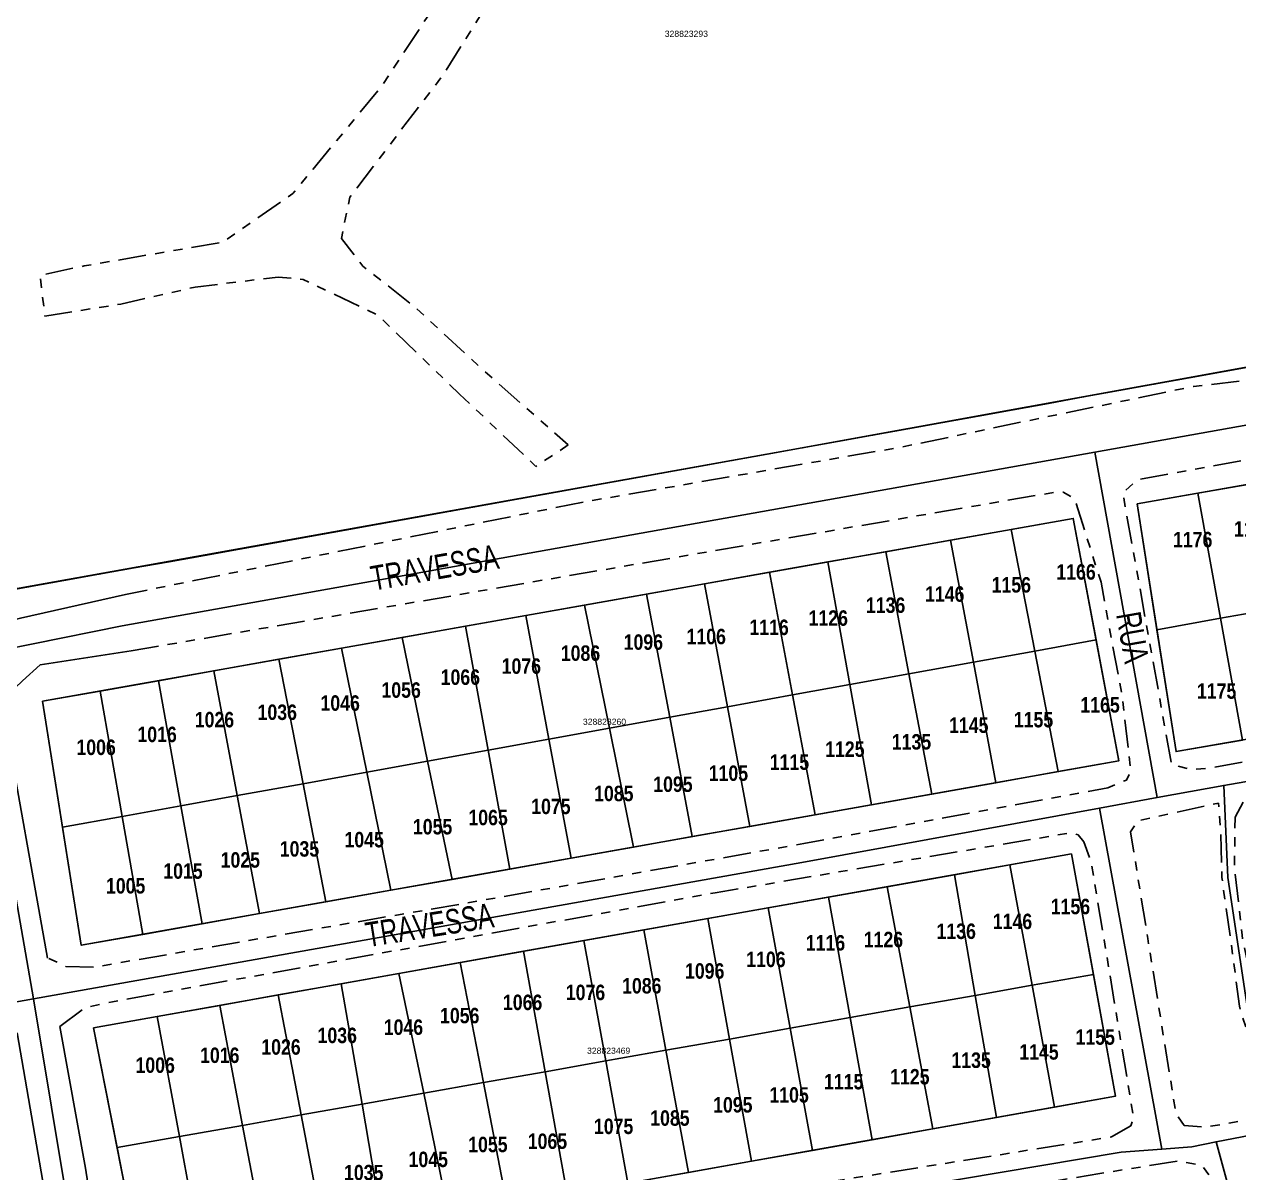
# Model space of a CAD drawing. Extents: x 205316 to 208372, y 4848714 to 4853250.
# Drawn here: x 206676 to 206872.6, y 4851951.1 to 4852137.1 of the extents above; entities that cross this region are included whole.
import ezdxf
from ezdxf.enums import TextEntityAlignment as Align

# ---------------------------------------------------------------- set-up
doc = ezdxf.new("R2010")
doc.units = 0
doc.header["$LTSCALE"] = 1.5
doc.header["$MEASUREMENT"] = 0
doc.linetypes.add('TRACO_25', pattern=[8, 3, -1, 1, -1, 1, -1])
for name, color, linetype in [('CD-MALHA-LOTES', 40, 'CONTINUOUS'), ('CD_TXT_QUADRA', 7, 'CONTINUOUS'), ('RU-QUADRAS', 6, 'CONTINUOUS'), ('SV-EIXO-RUA-N-PAV', 6, 'CONTINUOUS'), ('SV-EIXO-RUA-PAV', 20, 'CONTINUOUS'), ('SV-RUA-NAO-PAV-S-GUIA-C-GUIA', 7, 'CONTINUOUS'), ('SV-RUA-PAVIM-S-GUIA-C-GUIA', 7, 'CONTINUOUS'), ('SV-TXT-RUA-N-PAV-S-GUIA-C-GUIA', 7, 'CONTINUOUS'), ('Th_NmrPort', 7, 'CONTINUOUS')]:
    doc.layers.add(name, color=color, linetype=linetype)
doc.styles.add('ARIAL', font='arial.ttf')
doc.styles.add('ROMANS', font='arial.ttf', dxfattribs={"height": 0.2})
doc.styles.get("Standard").update_dxf_attribs({"font": 'swisscbo.ttf'})

msp = doc.modelspace()

# ---------------------------------------------------------------- linework, layer by layer
at = {"layer": 'CD-MALHA-LOTES', "linetype": 'Continuous'}
for p, q in [((206799.87, 4852068.1), (206955.59, 4852096.44)), ((206591.35, 4852030.77), (206799.87, 4852068.1)), ((206866.01, 4852061.15), (206875.63, 4852062.84)), ((206866.01, 4852061.15), (206856.2, 4852059.42)), ((206869.67, 4852040.88), (206866.01, 4852061.15)), ((206856.2, 4852059.42), (206859.38, 4852039.04)), ((206845.82, 4852057.05), (206835.79, 4852055.27)), ((206849.53, 4852037.38), (206845.82, 4852057.05)), ((206835.79, 4852055.27), (206825.96, 4852053.53)), ((206835.79, 4852055.27), (206839.61, 4852035.58)), ((206825.96, 4852053.53), (206815.47, 4852051.66)), ((206825.96, 4852053.53), (206829.66, 4852033.77)), ((206815.47, 4852051.66), (206806.12, 4852050.01)), ((206815.47, 4852051.66), (206819.24, 4852031.88)), ((206806.12, 4852050.01), (206796.69, 4852048.33)), ((206806.12, 4852050.01), (206809.68, 4852030.15)), ((206786.15, 4852046.46), (206796.69, 4852048.33)), ((206796.69, 4852048.33), (206800.41, 4852028.47)), ((206786.15, 4852046.46), (206776.78, 4852044.8)), ((206789.87, 4852026.56), (206786.15, 4852046.46)), ((206776.78, 4852044.8), (206766.73, 4852043.01)), ((206776.78, 4852044.8), (206780.52, 4852024.86)), ((206757.22, 4852041.33), (206747.48, 4852039.6)), ((206766.73, 4852043.01), (206757.22, 4852041.33)), ((206757.22, 4852041.33), (206760.97, 4852021.32)), ((206766.73, 4852043.01), (206770.76, 4852023.09)), ((206869.67, 4852040.88), (206879.11, 4852042.56)), ((206737.19, 4852037.77), (206747.48, 4852039.6)), ((206747.48, 4852039.6), (206751.14, 4852019.54)), ((206859.38, 4852039.04), (206869.67, 4852040.88)), ((206873.23, 4852021.17), (206869.67, 4852040.88)), ((206737.19, 4852037.77), (206727.4, 4852036.03)), ((206741.32, 4852017.75), (206737.19, 4852037.77)), ((206849.53, 4852037.38), (206839.61, 4852035.58)), ((206853.22, 4852017.8), (206849.53, 4852037.38)), ((206859.38, 4852039.04), (206862.47, 4852019.29)), ((206717.27, 4852034.24), (206727.4, 4852036.03)), ((206727.4, 4852036.03), (206731.47, 4852015.97)), ((206829.66, 4852033.77), (206839.61, 4852035.58)), ((206839.61, 4852035.58), (206843.4, 4852016.05)), ((206717.27, 4852034.24), (206706.75, 4852032.37)), ((206721.16, 4852014.1), (206717.27, 4852034.24)), ((206819.24, 4852031.88), (206829.66, 4852033.77)), ((206829.66, 4852033.77), (206833.31, 4852014.26)), ((206706.75, 4852032.37), (206697.76, 4852030.78)), ((206710.53, 4852012.17), (206706.75, 4852032.37)), ((206809.68, 4852030.15), (206819.24, 4852031.88)), ((206819.24, 4852031.88), (206822.94, 4852012.42)), ((206697.76, 4852030.78), (206688.32, 4852029.1)), ((206701.41, 4852010.52), (206697.76, 4852030.78)), ((206800.41, 4852028.47), (206809.68, 4852030.15)), ((206809.68, 4852030.15), (206813.18, 4852010.68)), ((206688.32, 4852029.1), (206679.02, 4852027.45)), ((206679.02, 4852027.45), (206682.25, 4852007.04)), ((206691.89, 4852008.79), (206688.32, 4852029.1)), ((206800.41, 4852028.47), (206789.87, 4852026.56)), ((206800.41, 4852028.47), (206804.05, 4852009.05)), ((206780.52, 4852024.86), (206789.87, 4852026.56)), ((206793.5, 4852007.18), (206789.87, 4852026.56)), ((206770.76, 4852023.09), (206780.52, 4852024.86)), ((206784.16, 4852005.52), (206780.52, 4852024.86)), ((206760.97, 4852021.32), (206770.76, 4852023.09)), ((206774.66, 4852003.83), (206770.76, 4852023.09)), ((206751.14, 4852019.54), (206741.32, 4852017.75)), ((206751.14, 4852019.54), (206760.97, 4852021.32)), ((206754.66, 4852000.27), (206751.14, 4852019.54)), ((206764.57, 4852002.03), (206760.97, 4852021.32)), ((206862.47, 4852019.29), (206873.23, 4852021.17)), ((206731.47, 4852015.97), (206741.32, 4852017.75)), ((206745.28, 4851998.6), (206741.32, 4852017.75)), ((206843.4, 4852016.05), (206853.22, 4852017.8)), ((206731.47, 4852015.97), (206721.16, 4852014.1)), ((206735.36, 4851996.84), (206731.47, 4852015.97)), ((206833.31, 4852014.26), (206843.4, 4852016.05)), ((206721.16, 4852014.1), (206710.53, 4852012.17)), ((206724.86, 4851994.97), (206721.16, 4852014.1)), ((206822.94, 4852012.42), (206833.31, 4852014.26)), ((206710.53, 4852012.17), (206701.41, 4852010.52)), ((206714.11, 4851993.06), (206710.53, 4852012.17)), ((206813.18, 4852010.68), (206822.94, 4852012.42)), ((206691.89, 4852008.79), (206701.41, 4852010.52)), ((206704.85, 4851991.41), (206701.41, 4852010.52)), ((206804.05, 4852009.05), (206813.18, 4852010.68)), ((206691.89, 4852008.79), (206682.25, 4852007.04)), ((206695.25, 4851989.7), (206691.89, 4852008.79)), ((206804.05, 4852009.05), (206793.5, 4852007.18)), ((206682.25, 4852007.04), (206685.27, 4851987.93)), ((206784.16, 4852005.52), (206793.5, 4852007.18)), ((206764.57, 4852002.03), (206774.66, 4852003.83)), ((206774.66, 4852003.83), (206784.16, 4852005.52)), ((206754.66, 4852000.27), (206764.57, 4852002.03)), ((206845.54, 4852002.73), (206835.58, 4852000.96)), ((206849.08, 4851983.21), (206845.54, 4852002.73)), ((206745.28, 4851998.6), (206754.66, 4852000.27)), ((206835.58, 4852000.96), (206826.59, 4851999.36)), ((206839.17, 4851981.45), (206835.58, 4852000.96)), ((206735.36, 4851996.84), (206745.28, 4851998.6)), ((206826.59, 4851999.36), (206815.7, 4851997.42)), ((206826.59, 4851999.36), (206829.96, 4851979.82)), ((206724.86, 4851994.97), (206735.36, 4851996.84)), ((206815.7, 4851997.42), (206806.22, 4851995.73)), ((206815.7, 4851997.42), (206819.37, 4851977.94)), ((206714.11, 4851993.06), (206724.86, 4851994.97)), ((206796.46, 4851994), (206786.66, 4851992.26)), ((206806.22, 4851995.73), (206796.46, 4851994)), ((206796.46, 4851994), (206800.02, 4851974.5)), ((206806.22, 4851995.73), (206809.73, 4851976.23)), ((206704.85, 4851991.41), (206714.11, 4851993.06)), ((206786.66, 4851992.26), (206776.3, 4851990.41)), ((206786.66, 4851992.26), (206790.18, 4851972.75)), ((206695.25, 4851989.7), (206704.85, 4851991.41)), ((206766.64, 4851988.69), (206776.3, 4851990.41)), ((206776.3, 4851990.41), (206779.9, 4851970.93)), ((206685.27, 4851987.93), (206695.25, 4851989.7)), ((206766.64, 4851988.69), (206756.85, 4851986.95)), ((206770.15, 4851969.2), (206766.64, 4851988.69)), ((206756.85, 4851986.95), (206746.61, 4851985.13)), ((206760.35, 4851967.46), (206756.85, 4851986.95)), ((206746.61, 4851985.13), (206736.68, 4851983.36)), ((206750.36, 4851965.69), (206746.61, 4851985.13)), ((206736.68, 4851983.36), (206727.35, 4851981.7)), ((206740.7, 4851963.97), (206736.68, 4851983.36)), ((206839.17, 4851981.45), (206849.08, 4851983.21)), ((206852.65, 4851963.47), (206849.08, 4851983.21)), ((206727.35, 4851981.7), (206717.14, 4851979.89)), ((206730.71, 4851962.2), (206727.35, 4851981.7)), ((206829.96, 4851979.82), (206839.17, 4851981.45)), ((206842.81, 4851961.71), (206839.17, 4851981.45)), ((206717.14, 4851979.89), (206707.68, 4851978.2)), ((206720.85, 4851960.45), (206717.14, 4851979.89)), ((206819.37, 4851977.94), (206829.96, 4851979.82)), ((206833.38, 4851960.03), (206829.96, 4851979.82)), ((206697.58, 4851976.41), (206687.26, 4851974.57)), ((206707.68, 4851978.2), (206697.58, 4851976.41)), ((206701.15, 4851956.95), (206697.58, 4851976.41)), ((206711.39, 4851958.77), (206707.68, 4851978.2)), ((206819.37, 4851977.94), (206809.73, 4851976.23)), ((206819.37, 4851977.94), (206823.1, 4851958.19)), ((206687.26, 4851974.57), (206691.06, 4851955.16)), ((206800.02, 4851974.5), (206790.18, 4851972.75)), ((206809.73, 4851976.23), (206800.02, 4851974.5)), ((206803.63, 4851954.72), (206800.02, 4851974.5)), ((206813.3, 4851956.44), (206809.73, 4851976.23)), ((206779.9, 4851970.93), (206790.18, 4851972.75)), ((206790.18, 4851972.75), (206793.75, 4851952.95)), ((206779.9, 4851970.93), (206770.15, 4851969.2)), ((206783.55, 4851951.13), (206779.9, 4851970.93)), ((206760.35, 4851967.46), (206770.15, 4851969.2)), ((206773.73, 4851949.38), (206770.15, 4851969.2)), ((206750.36, 4851965.69), (206760.35, 4851967.46)), ((206760.35, 4851967.46), (206763.91, 4851947.63)), ((206740.7, 4851963.97), (206750.36, 4851965.69)), ((206750.36, 4851965.69), (206754.17, 4851945.89)), ((206730.71, 4851962.2), (206740.7, 4851963.97)), ((206740.7, 4851963.97), (206744.78, 4851944.21)), ((206842.81, 4851961.71), (206852.65, 4851963.47)), ((206720.85, 4851960.45), (206730.71, 4851962.2)), ((206730.71, 4851962.2), (206734.14, 4851942.31)), ((206833.38, 4851960.03), (206842.81, 4851961.71)), ((206701.15, 4851956.95), (206711.39, 4851958.77)), ((206711.39, 4851958.77), (206720.85, 4851960.45)), ((206715.18, 4851938.92), (206711.39, 4851958.77)), ((206720.85, 4851960.45), (206724.64, 4851940.61)), ((206823.1, 4851958.19), (206833.38, 4851960.03)), ((206691.06, 4851955.16), (206701.15, 4851956.95)), ((206701.15, 4851956.95), (206704.79, 4851937.07)), ((206813.3, 4851956.44), (206823.1, 4851958.19)), ((206691.06, 4851955.16), (206694.94, 4851935.31)), ((206793.75, 4851952.95), (206803.63, 4851954.72)), ((206803.63, 4851954.72), (206813.3, 4851956.44)), ((206783.55, 4851951.13), (206793.75, 4851952.95)), ((206773.73, 4851949.38), (206783.55, 4851951.13))]:
    msp.add_line(p, q, dxfattribs=at)
at = {"layer": 'RU-QUADRAS', "linetype": 'Continuous'}
msp.add_lwpolyline([(206955.59, 4852096.44, -0.001438), (206591.35, 4852030.77), (206412.95, 4851999.65), (206423.29, 4852129.49, 0.000953), (206907.76, 4852225.1)], format="xyb", dxfattribs=at)
for points in [[(206856.2, 4852059.42), (206944, 4852074.89), (206955.59, 4852076.71), (207023.61, 4852089.09), (207030.05, 4852049.03), (206981.27, 4852040.62), (206955.68, 4852035.54), (206862.47, 4852019.29)], [(206679.02, 4852027.45), (206845.82, 4852057.05), (206853.22, 4852017.8), (206685.27, 4851987.93)], [(206687.26, 4851974.57), (206845.54, 4852002.73), (206852.65, 4851963.47), (206694.94, 4851935.31)]]:
    msp.add_lwpolyline(points, close=True, dxfattribs=at)
at = {"layer": 'SV-EIXO-RUA-N-PAV', "flags": 128}
for points in [[(206691.9, 4852039.68), (206849.33, 4852067.81), (206955.58, 4852086.79)], [(206849.33, 4852067.81), (206859.43, 4852011.85)], [(206955.48, 4852028.72), (206870.19, 4852013.81), (206859.43, 4852011.85), (206850.1, 4852010.15), (206801.88, 4852001.36), (206677.53, 4851979.27), (206507.86, 4851949.06), (206498.82, 4851947.53), (206495.84, 4851947.02), (206486.7, 4851945.47), (206319.83, 4851916.13), (206313.52, 4851914.22), (206303.86, 4851910.94), (206287.89, 4851909.74), (206132.09, 4851882.78), (206121.94, 4851881.02), (206110.24, 4851879), (205966.99, 4851854.49), (205951.55, 4851851.85), (205825.21, 4851830.07), (205796.34, 4851825.19)], [(206870.19, 4852013.81), (206870.87, 4851998.93), (206874.34, 4851975.54), (206875.3, 4851973.13), (206879.25, 4851969.18)], [(206850.1, 4852010.15), (206860.15, 4851954.92)], [(206955.57, 4851972.8), (206868.96, 4851956.1), (206865.03, 4851955.3), (206860.15, 4851954.92), (206853.61, 4851954.42), (206686.35, 4851926.32)], [(206868.96, 4851956.1), (206874.69, 4851935.1), (206876.44, 4851917.54), (206878.84, 4851905.02)]]:
    msp.add_lwpolyline(points, dxfattribs=at)
at = {"layer": 'SV-EIXO-RUA-PAV', "flags": 128}
for points in [[(206303.86, 4851968.82), (206587.3, 4852019.72), (206650.78, 4852031.3), (206667.82, 4852034.78), (206691.9, 4852039.68)], [(206704.78, 4851819.2), (206695.8, 4851872.01), (206686.35, 4851926.32), (206677.53, 4851979.27), (206667.82, 4852034.78)]]:
    msp.add_lwpolyline(points, dxfattribs=at)
at = {"layer": 'SV-RUA-NAO-PAV-S-GUIA-C-GUIA', "linetype": 'TRACO_25', "flags": 128}
for points in [[(206955.58, 4852211.69), (206945.89, 4852213.58), (206931.03, 4852212.76), (206909.8, 4852208.94), (206886.74, 4852204.22), (206866.23, 4852192.08), (206853.27, 4852181.91), (206838.59, 4852177.23), (206829.23, 4852175.76), (206813.65, 4852173.29), (206787.89, 4852171.16), (206766.39, 4852167.88), (206757.04, 4852160.5), (206750.97, 4852152.13), (206743.67, 4852141.87), (206733.82, 4852126.94), (206719.51, 4852109.66), (206708.19, 4852101.8), (206685.76, 4852097.95), (206678.61, 4852096.43), (206679.38, 4852089.83), (206691.69, 4852091.77), (206703.7, 4852094.51), (206717.12, 4852096.14), (206721.19, 4852095.76), (206733.22, 4852090.03), (206746.51, 4852077.18), (206758.86, 4852065.47), (206764.08, 4852068.96), (206750.09, 4852081.29), (206739.11, 4852091.43), (206730.87, 4852097.89), (206727.37, 4852102.41), (206728.73, 4852109.06), (206743.96, 4852129.04), (206753.76, 4852144.74), (206762.95, 4852157.54), (206771.89, 4852165.35), (206791.2, 4852168.03), (206815.3, 4852169.94), (206834.57, 4852172.06), (206851.3, 4852174.69), (206862.03, 4852179.71), (206877.87, 4852193.15), (206894.38, 4852201.74), (206913, 4852205.02), (206931.9, 4852208.35), (206950.83, 4852208.63), (206955.58, 4852207.35)], [(206955.58, 4852091.7), (206909.8, 4852082.99), (206878.25, 4852079.02), (206873.43, 4852079.36), (206865.31, 4852078.44), (206818.01, 4852068.61), (206766.54, 4852059.7), (206692.42, 4852044.74)], [(206955.58, 4852081.51), (206928.37, 4852076.63), (206856.2, 4852063.29), (206853.85, 4852061.19), (206861.74, 4852017.19), (206865.01, 4852016.37), (206868.09, 4852016.63), (206882.03, 4852019.2), (206938.78, 4852028.74), (206955.58, 4852031.67)], [(206693.33, 4852035.6), (206843.05, 4852061.33), (206844.22, 4852061.29), (206846.03, 4852060.29), (206850.32, 4852046.71), (206853.74, 4852028.27), (206855.16, 4852016.2), (206854.44, 4852014.68), (206851.42, 4852013.42), (206802.23, 4852004.41), (206747.65, 4851994.77), (206687.39, 4851984.4), (206682.79, 4851984.52), (206679.83, 4851985.87)], [(206955.57, 4852026.35), (206933.27, 4852022.31), (206878.2, 4852012.88), (206873.78, 4852011.91), (206872.02, 4852008.66), (206871.92, 4852000.61), (206873.18, 4851989.55), (206873.27, 4851988.82), (206875.58, 4851978.01), (206876.24, 4851973.53), (206878.85, 4851970.23), (206881.15, 4851967.24), (206874.27, 4851972.98), (206872.71, 4851978.07), (206871.66, 4851986.26), (206871.21, 4851989.48), (206869.89, 4851998.88), (206869.67, 4852006.89), (206869.36, 4852010.95), (206856.26, 4852008.09), (206855.11, 4852006.3), (206857.89, 4851989.03), (206862.44, 4851960.73), (206863.77, 4851958.74), (206867.36, 4851958.49), (206871.95, 4851959.28), (206877.42, 4851960.56), (206905.14, 4851966.55), (206952.39, 4851975.92), (206955.57, 4851976.48)], [(206681.82, 4851974.79), (206685.9, 4851977.85), (206690.32, 4851978.79), (206721.13, 4851984.36), (206787.85, 4851996.42), (206845.41, 4852006.15), (206846.6, 4852005.81), (206847.56, 4852004.7), (206848.72, 4852001.46), (206850.82, 4851988.79), (206855.58, 4851960.02), (206855.14, 4851958.7), (206852.04, 4851956.89), (206793.24, 4851947.53), (206715.44, 4851933.76), (206693.57, 4851930.4), (206689.3, 4851930.37)], [(206864.56, 4851905.2), (206870.67, 4851906.28), (206874.01, 4851907.35), (206874.53, 4851910.03), (206873.32, 4851927.62), (206871.07, 4851941.34), (206868.49, 4851949.79), (206866.69, 4851952.28), (206862.83, 4851952.98), (206850.11, 4851950.97), (206758.26, 4851935.82), (206699.61, 4851925.58), (206695.85, 4851924.9), (206690.47, 4851923.69)]]:
    msp.add_lwpolyline(points, dxfattribs=at)
at = {"layer": 'SV-RUA-PAVIM-S-GUIA-C-GUIA', "flags": 128}
for points in [[(206692.42, 4852044.74), (206675.45, 4852040.91), (206642.77, 4852033.1), (206584.38, 4852022.44), (206547.15, 4852016.09), (206506.18, 4852009.25), (206451.47, 4851998.86), (206405.16, 4851990.61)], [(206679.83, 4851985.87), (206672.61, 4852026.12), (206673.37, 4852028.48), (206675.77, 4852030.73), (206678.6, 4852033.34), (206693.33, 4852035.6)], [(206681.82, 4851974.79), (206685.94, 4851951.82), (206689.3, 4851930.37)], [(206674.88, 4851973.73), (206681.92, 4851933.11), (206680.08, 4851929.52), (206677.28, 4851926.99), (206660.93, 4851923.49), (206598.03, 4851912.75), (206539.05, 4851902.08), (206511.14, 4851897.38)]]:
    msp.add_lwpolyline(points, dxfattribs=at)

# ---------------------------------------------------------------- texts
at = {"layer": 'CD_TXT_QUADRA', "color": 7, "linetype": 'Continuous', "style": 'ROMANS'}
for s, p in [('328823293', (206783.21, 4852135.54)), ('328823260', (206769.96, 4852024.13)), ('328823469', (206770.63, 4851970.86))]:
    msp.add_text(s, height=1, dxfattribs=at).set_placement(p, align=Align.MIDDLE)
at = {"layer": 'SV-TXT-RUA-N-PAV-S-GUIA-C-GUIA', "style": 'ARIAL', "width": 0.7}
for s, rotation, p in [('TRAVESSA', 10, (206732.53, 4852045.33)), ('RUA', 280, (206852.74, 4852041.52)), ('TRAVESSA', 9, (206731.64, 4851987.61))]:
    msp.add_text(s, height=4, rotation=rotation, dxfattribs=at).set_placement(p)
at = {"layer": 'Th_NmrPort', "color": 1}
for s, p in [('1176', (206861.98, 4852053.63)), ('1186', (206871.84, 4852055.36)), ('1166', (206843.09, 4852048.39)), ('1156', (206832.62, 4852046.3)), ('1146', (206821.84, 4852044.81)), ('1136', (206812.27, 4852043.01)), ('1126', (206802.99, 4852040.92)), ('1106', (206783.24, 4852037.93)), ('1116', (206793.41, 4852039.42)), ('1096', (206773.06, 4852037.03)), ('1086', (206762.89, 4852035.24)), ('1076', (206753.31, 4852033.14)), ('1066', (206743.44, 4852031.35)), ('1056', (206733.86, 4852029.26)), ('1175', (206865.85, 4852029.1)), ('1046', (206723.99, 4852027.16)), ('1165', (206846.98, 4852026.86)), ('1026', (206703.64, 4852024.47)), ('1036', (206713.81, 4852025.67)), ('1155', (206836.21, 4852024.47)), ('1145', (206825.73, 4852023.57)), ('1016', (206694.36, 4852022.08)), ('1135', (206816.46, 4852020.88)), ('1006', (206684.49, 4852019.99)), ('1125', (206805.68, 4852019.69)), ('1115', (206796.71, 4852017.59)), ('1105', (206786.83, 4852015.8)), ('1085', (206768.28, 4852012.51)), ('1095', (206777.85, 4852014.01)), ('1075', (206758.1, 4852010.42)), ('1065', (206747.93, 4852008.62)), ('1055', (206738.95, 4852007.13)), ('1045', (206727.88, 4852005.04)), ('1035', (206717.4, 4852003.54)), ('1025', (206707.83, 4852001.75)), ('1015', (206698.55, 4851999.95)), ('1005', (206689.27, 4851997.56)), ('1156', (206842.19, 4851994.21)), ('1146', (206832.81, 4851991.8)), ('1126', (206811.92, 4851988.86)), ('1136', (206823.7, 4851990.2)), ('1116', (206802.54, 4851988.33)), ('1106', (206792.9, 4851985.65)), ('1096', (206782.99, 4851983.77)), ('1086', (206772.81, 4851981.37)), ('1076', (206763.7, 4851980.3)), ('1066', (206753.52, 4851978.69)), ('1056', (206743.34, 4851976.55)), ('1036', (206723.52, 4851973.34)), ('1046', (206734.23, 4851974.67)), ('1155', (206846.2, 4851973.07)), ('1026', (206714.41, 4851971.46)), ('1016', (206704.5, 4851970.12)), ('1135', (206826.11, 4851969.32)), ('1145', (206837.1, 4851970.66)), ('1006', (206694.05, 4851968.52)), ('1115', (206805.49, 4851965.84)), ('1125', (206816.2, 4851966.64)), ('1105', (206796.65, 4851963.7)), ('1095', (206787.54, 4851962.09)), ('1085', (206777.36, 4851959.95)), ('1075', (206768.25, 4851958.61)), ('1055', (206747.9, 4851955.67)), ('1065', (206757.54, 4851956.2)), ('1045', (206738.25, 4851953.26)), ('1035', (206727.8, 4851951.12))]:
    msp.add_text(s, height=2.5, dxfattribs=at).set_placement(p, align=Align.MIDDLE_LEFT)

doc.saveas('drawing.dxf')
